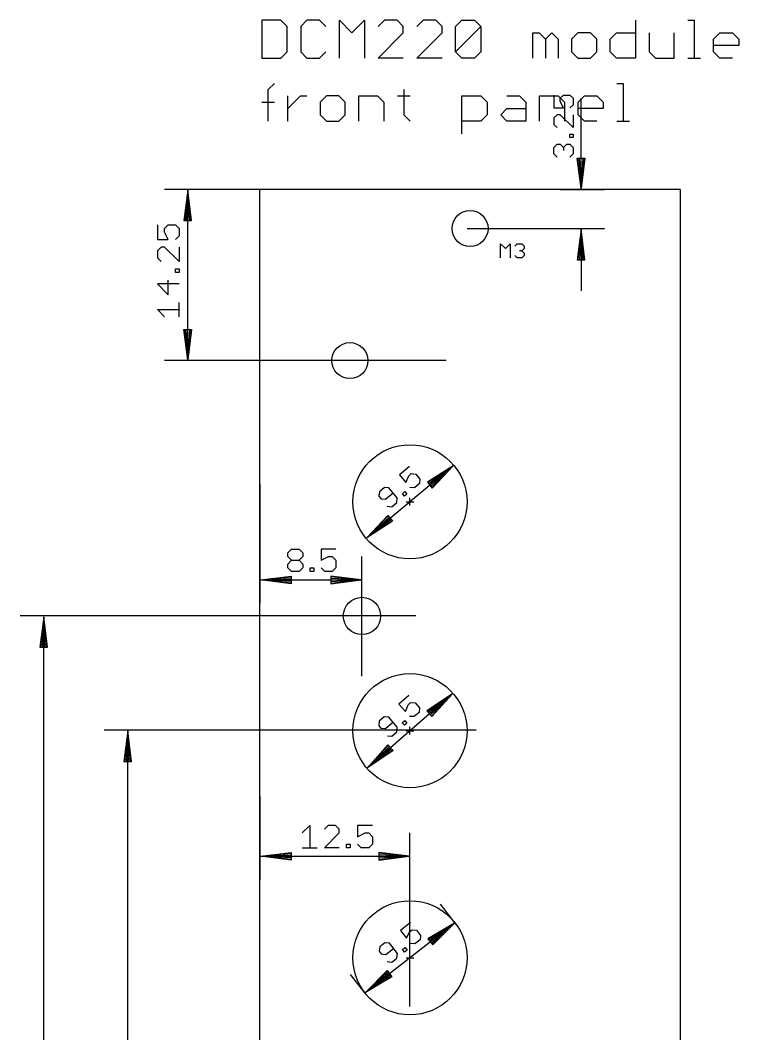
# Model space of a CAD drawing. Extents: x -17 to 281, y -45 to 126.
# Drawn here: x 120 to 179.9, y 41.2 to 125.6 of the extents above; entities that cross this region are included whole.
import ezdxf

# ---------------------------------------------------------------- set-up
doc = ezdxf.new("R2010")
doc.units = 0
doc.header["$MEASUREMENT"] = 0
for name, color, linetype, true_color in [('114', 253, 'CONTINUOUS', 0xadadad), ('20', 7, 'CONTINUOUS', 0xffffff), ('47', 140, 'CONTINUOUS', 0x00bfff)]:
    doc.layers.add(name, color=color, linetype=linetype, true_color=true_color)

msp = doc.modelspace()

# ---------------------------------------------------------------- linework, layer by layer
at = {"layer": '114'}
for p, q in [((140.1778, 125.5749), (140.1778, 122.4278)), ((141.7513, 125.5749), (140.1778, 125.5749)), ((142.2759, 125.0504), (141.7513, 125.5749)), ((142.2759, 122.9523), (142.2759, 125.0504)), ((143.9251, 125.5749), (143.4006, 125.0504)), ((143.4006, 125.0504), (143.4006, 122.9523)), ((144.9741, 125.5749), (143.9251, 125.5749)), ((145.4986, 125.0504), (144.9741, 125.5749)), ((146.6233, 122.4278), (146.6233, 125.5749)), ((146.6233, 125.5749), (147.6723, 124.5259)), ((147.6723, 124.5259), (148.7214, 125.5749)), ((148.7214, 125.5749), (148.7214, 122.4278)), ((150.3706, 125.5749), (149.8461, 125.0504)), ((151.4196, 125.5749), (150.3706, 125.5749)), ((151.9441, 125.0504), (151.4196, 125.5749)), ((151.9441, 124.5259), (151.9441, 125.0504)), ((153.5933, 125.5749), (153.0688, 125.0504)), ((154.6424, 125.5749), (153.5933, 125.5749)), ((155.1669, 125.0504), (154.6424, 125.5749)), ((155.1669, 124.5259), (155.1669, 125.0504)), ((156.2916, 125.0504), (156.8161, 125.5749)), ((156.2916, 122.9523), (156.2916, 125.0504)), ((156.2916, 122.9523), (158.3896, 125.0504)), ((156.8161, 125.5749), (157.8651, 125.5749)), ((157.8651, 125.5749), (158.3896, 125.0504)), ((158.3896, 125.0504), (158.3896, 122.9523)), ((171.2806, 125.5749), (171.2806, 122.4278)), ((175.6281, 125.5749), (176.1526, 125.5749)), ((176.1526, 125.5749), (176.1526, 122.4278)), ((149.8461, 122.4278), (151.9441, 124.5259)), ((153.0688, 122.4278), (155.1669, 124.5259)), ((162.7371, 122.4278), (162.7371, 124.5259)), ((162.7371, 124.5259), (163.2616, 124.5259)), ((163.2616, 124.5259), (163.7861, 124.0013)), ((163.7861, 124.0013), (164.3106, 124.5259)), ((163.7861, 124.0013), (163.7861, 122.4278)), ((164.3106, 124.5259), (164.8351, 124.0013)), ((164.8351, 124.0013), (164.8351, 122.4278)), ((166.4843, 124.5259), (165.9598, 124.0013)), ((165.9598, 124.0013), (165.9598, 122.9523)), ((167.5334, 124.5259), (166.4843, 124.5259)), ((168.0579, 124.0013), (167.5334, 124.5259)), ((168.0579, 122.9523), (168.0579, 124.0013)), ((169.1826, 124.0013), (169.7071, 124.5259)), ((169.1826, 122.9523), (169.1826, 124.0013)), ((169.7071, 124.5259), (171.2806, 124.5259)), ((172.4053, 124.5259), (172.4053, 122.9523)), ((174.5034, 122.4278), (174.5034, 124.5259)), ((177.7766, 124.0013), (178.3011, 124.5259)), ((177.7766, 122.9523), (177.7766, 124.0013)), ((178.3011, 124.5259), (179.3501, 124.5259)), ((179.3501, 124.5259), (179.8746, 124.0013)), ((179.8746, 124.0013), (179.8746, 123.4768)), ((179.8746, 123.4768), (177.7766, 123.4768)), ((140.1778, 122.4278), (141.7513, 122.4278)), ((141.7513, 122.4278), (142.2759, 122.9523)), ((143.4006, 122.9523), (143.9251, 122.4278)), ((143.9251, 122.4278), (144.9741, 122.4278)), ((144.9741, 122.4278), (145.4986, 122.9523)), ((151.9441, 122.4278), (149.8461, 122.4278)), ((155.1669, 122.4278), (153.0688, 122.4278)), ((156.8161, 122.4278), (156.2916, 122.9523)), ((157.8651, 122.4278), (156.8161, 122.4278)), ((158.3896, 122.9523), (157.8651, 122.4278)), ((165.9598, 122.9523), (166.4843, 122.4278)), ((166.4843, 122.4278), (167.5334, 122.4278)), ((167.5334, 122.4278), (168.0579, 122.9523)), ((169.7071, 122.4278), (169.1826, 122.9523)), ((171.2806, 122.4278), (169.7071, 122.4278)), ((172.4053, 122.9523), (172.9298, 122.4278)), ((172.9298, 122.4278), (174.5034, 122.4278)), ((175.6281, 122.4278), (176.6771, 122.4278)), ((178.3011, 122.4278), (177.7766, 122.9523)), ((179.3501, 122.4278), (178.3011, 122.4278)), ((140.7023, 119.8004), (141.2268, 120.3249)), ((140.7023, 117.1778), (140.7023, 119.8004)), ((151.9819, 119.8004), (151.9819, 117.7023)), ((169.7197, 120.3249), (170.2442, 120.3249)), ((170.2442, 120.3249), (170.2442, 117.1778)), ((142.3263, 117.1778), (142.3263, 119.2759)), ((142.3263, 118.2268), (143.3753, 119.2759)), ((143.3753, 119.2759), (143.8998, 119.2759)), ((145.5364, 119.2759), (145.0119, 118.7513)), ((146.5855, 119.2759), (145.5364, 119.2759)), ((147.11, 118.7513), (146.5855, 119.2759)), ((148.2347, 117.1778), (148.2347, 119.2759)), ((148.2347, 119.2759), (149.8082, 119.2759)), ((149.8082, 119.2759), (150.3327, 118.7513)), ((151.4574, 119.2759), (152.5065, 119.2759)), ((156.8287, 116.1288), (156.8287, 119.2759)), ((156.8287, 119.2759), (158.4022, 119.2759)), ((158.4022, 119.2759), (158.9267, 118.7513)), ((160.576, 119.2759), (161.625, 119.2759)), ((161.625, 119.2759), (162.1495, 118.7513)), ((163.2742, 117.1778), (163.2742, 119.2759)), ((163.2742, 119.2759), (164.8477, 119.2759)), ((164.8477, 119.2759), (165.3723, 118.7513)), ((166.4969, 118.7513), (167.0215, 119.2759)), ((167.0215, 119.2759), (168.0705, 119.2759)), ((168.0705, 119.2759), (168.595, 118.7513)), ((140.1778, 118.7513), (141.2268, 118.7513)), ((145.0119, 118.7513), (145.0119, 117.7023)), ((147.11, 117.7023), (147.11, 118.7513)), ((150.3327, 118.7513), (150.3327, 117.1778)), ((158.9267, 118.7513), (158.9267, 117.7023)), ((160.0514, 117.7023), (160.576, 118.2268)), ((160.576, 118.2268), (162.1495, 118.2268)), ((162.1495, 118.7513), (162.1495, 117.1778)), ((165.3723, 118.7513), (165.3723, 117.1778)), ((166.4969, 117.7023), (166.4969, 118.7513)), ((168.595, 118.2268), (166.4969, 118.2268)), ((168.595, 118.7513), (168.595, 118.2268)), ((145.0119, 117.7023), (145.5364, 117.1778)), ((146.5855, 117.1778), (147.11, 117.7023)), ((151.9819, 117.7023), (152.5065, 117.1778)), ((158.9267, 117.7023), (158.4022, 117.1778)), ((160.576, 117.1778), (160.0514, 117.7023)), ((167.0215, 117.1778), (166.4969, 117.7023)), ((145.5364, 117.1778), (146.5855, 117.1778)), ((158.4022, 117.1778), (156.8287, 117.1778)), ((162.1495, 117.1778), (160.576, 117.1778)), ((168.0705, 117.1778), (167.0215, 117.1778)), ((169.7197, 117.1778), (170.7687, 117.1778))]:
    msp.add_line(p, q, dxfattribs=at)
at = {"layer": '20'}
for p, q in [((140, -0.05), (140, 111.5)), ((175, 111.5), (140, 111.5)), ((175, 111.5), (175, 0))]:
    msp.add_line(p, q, dxfattribs=at)
for centre, radius in [((157.5, 108.25), 1.5), ((147.5, 97.25), 1.5), ((152.5, 85.5), 4.75), ((148.5, 76), 1.55), ((152.5, 66.45), 4.75), ((152.5, 47.55), 4.75)]:
    msp.add_circle(centre, radius, dxfattribs=at)
at = {"layer": '47'}
for p, q in [((164.485, 119.3495), (164.485, 118.2818)), ((165.0189, 119.0826), (165.2858, 119.3495)), ((165.0189, 118.8156), (165.0189, 119.0826)), ((165.2858, 119.3495), (165.8197, 119.3495)), ((165.8197, 119.3495), (166.0866, 119.0826)), ((166.0866, 119.0826), (166.0866, 118.5487)), ((166.75, 111.565), (166.75, 119.0539)), ((164.485, 118.2818), (165.2858, 118.2818)), ((165.2858, 118.2818), (165.0189, 118.8156)), ((166.0866, 118.5487), (165.8197, 118.2818)), ((164.752, 117.7123), (164.485, 117.4454)), ((164.485, 117.4454), (164.485, 116.9116)), ((165.0189, 117.7123), (164.752, 117.7123)), ((166.0866, 116.6446), (165.0189, 117.7123)), ((166.0866, 117.7123), (166.0866, 116.6446)), ((164.485, 116.9116), (164.752, 116.6446)), ((165.8197, 115.8261), (165.8197, 116.093)), ((165.8197, 116.093), (166.0866, 116.093)), ((166.0866, 115.8261), (165.8197, 115.8261)), ((166.0866, 116.093), (166.0866, 115.8261)), ((164.485, 114.9897), (164.752, 115.2566)), ((164.485, 114.4558), (164.485, 114.9897)), ((164.752, 115.2566), (165.0189, 115.2566)), ((165.0189, 115.2566), (165.2858, 114.9897)), ((165.2858, 114.9897), (165.5527, 115.2566)), ((165.2858, 114.9897), (165.2858, 114.7228)), ((165.5527, 115.2566), (165.8197, 115.2566)), ((165.8197, 115.2566), (166.0866, 114.9897)), ((166.0866, 114.9897), (166.0866, 114.4558)), ((164.752, 114.1889), (164.485, 114.4558)), ((166.0866, 114.4558), (165.8197, 114.1889)), ((166.75, 111.565), (166.4308, 114.1)), ((166.4308, 114.1), (167.0692, 114.1)), ((166.75, 111.565), (166.49, 114.1)), ((166.75, 111.565), (166.62, 114.1)), ((167.0692, 114.1), (166.75, 111.565)), ((166.88, 114.1), (166.75, 111.565)), ((167.01, 114.1), (166.75, 111.565)), ((151.5, 111.5), (132.05, 111.5)), ((134, 111.435), (133.6808, 108.9)), ((134, 111.435), (133.74, 108.9)), ((134, 111.435), (133.87, 108.9)), ((134, 97.315), (134, 111.435)), ((134.3192, 108.9), (134, 111.435)), ((134.13, 108.9), (134, 111.435)), ((134.26, 108.9), (134, 111.435)), ((165, 111.5), (168.7, 111.5)), ((133.6808, 108.9), (134.3192, 108.9)), ((131.4701, 108.5373), (131.4701, 107.3384)), ((132.0695, 108.2375), (132.3692, 108.5373)), ((132.0695, 107.9378), (132.0695, 108.2375)), ((132.3692, 108.5373), (132.9687, 108.5373)), ((132.9687, 108.5373), (133.2684, 108.2375)), ((133.2684, 108.2375), (133.2684, 107.6381)), ((157.25, 108.25), (168.7, 108.25)), ((166.75, 108.185), (166.4308, 105.65)), ((166.75, 108.185), (166.49, 105.65)), ((166.75, 108.185), (166.62, 105.65)), ((166.75, 108.185), (166.75, 103.05)), ((167.0692, 105.65), (166.75, 108.185)), ((166.88, 105.65), (166.75, 108.185)), ((167.01, 105.65), (166.75, 108.185)), ((131.4701, 107.3384), (132.3692, 107.3384)), ((132.3692, 107.3384), (132.0695, 107.9378)), ((133.2684, 107.6381), (132.9687, 107.3384)), ((131.7698, 106.6957), (131.4701, 106.396)), ((131.4701, 106.396), (131.4701, 105.7965)), ((132.0695, 106.6957), (131.7698, 106.6957)), ((133.2684, 105.4968), (132.0695, 106.6957)), ((133.2684, 106.6957), (133.2684, 105.4968)), ((160.0508, 105.8008), (160.0508, 106.9702)), ((160.0508, 106.9702), (160.4406, 106.5804)), ((160.4406, 106.5804), (160.8304, 106.9702)), ((160.8304, 106.9702), (160.8304, 105.8008)), ((161.2202, 106.7753), (161.4151, 106.9702)), ((161.4151, 106.9702), (161.8049, 106.9702)), ((161.8049, 106.3855), (161.61, 106.3855)), ((161.8049, 106.9702), (161.9998, 106.7753)), ((161.9998, 106.5804), (161.8049, 106.3855)), ((161.8049, 106.3855), (161.9998, 106.1906)), ((161.9998, 106.7753), (161.9998, 106.5804)), ((131.4701, 105.7965), (131.7698, 105.4968)), ((161.4151, 105.8008), (161.2202, 105.9957)), ((161.8049, 105.8008), (161.4151, 105.8008)), ((161.9998, 105.9957), (161.8049, 105.8008)), ((161.9998, 106.1906), (161.9998, 105.9957)), ((166.4308, 105.65), (167.0692, 105.65)), ((132.9687, 104.576), (132.9687, 104.8757)), ((132.9687, 104.8757), (133.2684, 104.8757)), ((133.2684, 104.8757), (133.2684, 104.576)), ((132.3692, 102.7344), (132.3692, 103.9333)), ((133.2684, 104.576), (132.9687, 104.576)), ((133.2684, 103.6336), (131.4701, 103.6336)), ((131.4701, 103.6336), (132.3692, 102.7344)), ((133.2684, 100.8929), (133.2684, 102.0918)), ((132.0695, 100.8929), (131.4701, 101.4923)), ((131.4701, 101.4923), (133.2684, 101.4923)), ((134, 97.315), (133.6808, 99.85)), ((133.6808, 99.85), (134.3192, 99.85)), ((134, 97.315), (133.74, 99.85)), ((134, 97.315), (133.87, 99.85)), ((134.3192, 99.85), (134, 97.315)), ((134.13, 99.85), (134, 97.315)), ((134.26, 99.85), (134, 97.315)), ((155.5, 97.25), (132.05, 97.25)), ((156.0991, 88.4993), (148.9009, 82.5007)), ((152.4629, 88.4335), (151.6295, 87.7392)), ((151.6295, 87.7392), (152.1503, 87.1142)), ((152.3933, 87.6697), (152.6017, 87.8432)), ((152.6017, 87.8432), (152.9836, 87.8085)), ((152.9836, 87.8085), (153.3307, 87.3918)), ((156.0991, 88.4993), (153.9473, 87.1216)), ((156.0991, 88.4993), (153.9852, 87.0761)), ((156.0991, 88.4993), (154.0685, 86.9763)), ((154.2349, 86.7765), (156.0991, 88.4993)), ((154.3181, 86.6767), (156.0991, 88.4993)), ((154.356, 86.6312), (156.0991, 88.4993)), ((156.1491, 88.5409), (156.1491, 88.5409)), ((140, 87), (140, 77.05)), ((152.1503, 87.1142), (152.3933, 87.6697)), ((153.296, 87.0099), (152.8793, 86.6628)), ((153.3307, 87.3918), (153.296, 87.0099)), ((153.9473, 87.1216), (154.356, 86.6312)), ((149.9512, 86.3408), (149.9164, 85.9589)), ((150.3678, 86.688), (149.9512, 86.3408)), ((150.7497, 86.6532), (150.3678, 86.688)), ((150.4719, 85.7158), (151.0969, 86.2365)), ((151.444, 85.8199), (150.7497, 86.6532)), ((151.8685, 86.1735), (152.0768, 86.3471)), ((152.0421, 85.9652), (151.8685, 86.1735)), ((152.2504, 86.1388), (152.0421, 85.9652)), ((152.0768, 86.3471), (152.2504, 86.1388)), ((152.8793, 86.6628), (152.4974, 86.6975)), ((149.9164, 85.9589), (150.09, 85.7506)), ((150.09, 85.7506), (150.4719, 85.7158)), ((150.9926, 85.0908), (151.4093, 85.438)), ((151.4093, 85.438), (151.444, 85.8199)), ((152.1808, 85.5), (152.8192, 85.5)), ((152.5, 85.1808), (152.5, 85.8192)), ((148.9009, 82.5007), (150.644, 84.3689)), ((150.6107, 85.1256), (150.9926, 85.0908)), ((150.644, 84.3689), (151.0527, 83.8784)), ((148.9009, 82.5007), (150.6819, 84.3233)), ((148.9009, 82.5007), (150.7651, 84.2235)), ((150.9315, 84.0237), (148.9009, 82.5007)), ((151.0148, 83.9239), (148.9009, 82.5007)), ((151.0527, 83.8784), (148.9009, 82.5007)), ((148.851, 82.4591), (148.851, 82.4591)), ((142.3357, 81.2472), (142.6439, 81.5554)), ((142.3357, 80.939), (142.3357, 81.2472)), ((142.6439, 81.5554), (143.2603, 81.5554)), ((143.2603, 81.5554), (143.5685, 81.2472)), ((143.5685, 81.2472), (143.5685, 80.939)), ((146.3309, 81.5554), (145.0981, 81.5554)), ((145.0981, 81.5554), (145.0981, 80.6308)), ((142.6439, 80.6308), (142.3357, 80.939)), ((142.3357, 80.3226), (142.6439, 80.6308)), ((142.3357, 80.0144), (142.3357, 80.3226)), ((142.6439, 80.6308), (143.2603, 80.6308)), ((143.5685, 80.939), (143.2603, 80.6308)), ((143.2603, 80.6308), (143.5685, 80.3226)), ((143.5685, 80.3226), (143.5685, 80.0144)), ((145.0981, 80.6308), (145.7145, 80.939)), ((145.7145, 80.939), (146.0227, 80.939)), ((146.0227, 80.939), (146.3309, 80.6308)), ((146.3309, 80.6308), (146.3309, 80.0144)), ((148.5, 71), (148.5, 80.95)), ((140.065, 79), (142.6, 79.3192)), ((142.6439, 79.7062), (142.3357, 80.0144)), ((142.6, 79.3192), (142.6, 78.6808)), ((143.2603, 79.7062), (142.6439, 79.7062)), ((143.5685, 80.0144), (143.2603, 79.7062)), ((144.1773, 79.7062), (144.1773, 80.0144)), ((144.1773, 80.0144), (144.4855, 80.0144)), ((144.4855, 79.7062), (144.1773, 79.7062)), ((144.4855, 80.0144), (144.4855, 79.7062)), ((145.4063, 79.7062), (145.0981, 80.0144)), ((146.0227, 79.7062), (145.4063, 79.7062)), ((148.435, 79), (145.9, 79.3192)), ((145.9, 79.3192), (145.9, 78.6808)), ((146.3309, 80.0144), (146.0227, 79.7062)), ((140.065, 79), (142.6, 79.26)), ((140.065, 79), (142.6, 79.13)), ((140.065, 79), (148.435, 79)), ((142.6, 78.6808), (140.065, 79)), ((142.6, 78.87), (140.065, 79)), ((142.6, 78.74), (140.065, 79)), ((148.435, 79), (145.9, 79.26)), ((148.435, 79), (145.9, 79.13)), ((145.9, 78.6808), (148.435, 79)), ((145.9, 78.87), (148.435, 79)), ((145.9, 78.74), (148.435, 79)), ((153, 76), (120.05, 76)), ((122, 75.935), (121.6808, 73.4)), ((122, 75.935), (121.74, 73.4)), ((122, 75.935), (121.87, 73.4)), ((122, 0.065), (122, 75.935)), ((122.3192, 73.4), (122, 75.935)), ((122.13, 73.4), (122, 75.935)), ((122.26, 73.4), (122, 75.935)), ((121.6808, 73.4), (122.3192, 73.4)), ((156.0321, 69.5279), (148.9679, 63.3721)), ((152.4022, 69.3801), (151.5836, 68.6685)), ((156.0321, 69.5279), (153.9112, 68.1032)), ((156.0321, 69.5279), (153.9501, 68.0585)), ((156.0321, 69.5279), (154.0355, 67.9605)), ((154.2063, 67.7645), (156.0321, 69.5279)), ((154.2917, 67.6665), (156.0321, 69.5279)), ((154.3306, 67.6218), (156.0321, 69.5279)), ((156.0811, 69.5706), (156.0811, 69.5706)), ((151.5836, 68.6685), (152.1173, 68.0546)), ((152.1173, 68.0546), (152.3487, 68.615)), ((152.3487, 68.615), (152.5534, 68.7929)), ((152.5534, 68.7929), (152.9359, 68.7662)), ((152.9359, 68.7662), (153.2917, 68.3569)), ((153.2917, 68.3569), (153.265, 67.9743)), ((150.3442, 67.5911), (149.9349, 67.2353)), ((150.7268, 67.5644), (150.3442, 67.5911)), ((151.4384, 66.7458), (150.7268, 67.5644)), ((152.8557, 67.6185), (152.4731, 67.6453)), ((153.265, 67.9743), (152.8557, 67.6185)), ((153.9112, 68.1032), (154.3306, 67.6218)), ((149.9349, 67.2353), (149.9082, 66.8528)), ((149.9082, 66.8528), (150.0861, 66.6481)), ((150.0861, 66.6481), (150.4686, 66.6214)), ((150.4686, 66.6214), (151.0826, 67.1551)), ((151.4116, 66.3632), (151.4384, 66.7458)), ((151.8554, 67.1082), (152.06, 67.2861)), ((152.0333, 66.9036), (151.8554, 67.1082)), ((152.2379, 67.0815), (152.0333, 66.9036)), ((152.06, 67.2861), (152.2379, 67.0815)), ((152.5, 66.1308), (152.5, 66.7692)), ((158, 66.5), (127.05, 66.5)), ((129, 66.435), (128.6808, 63.9)), ((129, 66.435), (128.74, 63.9)), ((129, 66.435), (128.87, 63.9)), ((129, 0.065), (129, 66.435)), ((129.3192, 63.9), (129, 66.435)), ((129.13, 63.9), (129, 66.435)), ((129.26, 63.9), (129, 66.435)), ((150.6198, 66.0342), (151.0023, 66.0074)), ((151.0023, 66.0074), (151.4116, 66.3632)), ((152.1808, 66.45), (152.8192, 66.45)), ((148.9679, 63.3721), (150.6694, 65.2782)), ((148.9679, 63.3721), (150.7083, 65.2335)), ((148.9679, 63.3721), (150.7937, 65.1355)), ((150.6694, 65.2782), (151.0888, 64.7968)), ((150.9645, 64.9395), (148.9679, 63.3721)), ((151.0499, 64.8415), (148.9679, 63.3721)), ((151.0888, 64.7968), (148.9679, 63.3721)), ((128.6808, 63.9), (129.3192, 63.9)), ((148.9189, 63.3294), (148.9189, 63.3294)), ((140, 61), (140, 54.05)), ((143.5369, 57.939), (144.1533, 58.5554)), ((144.1533, 58.5554), (144.1533, 56.7062)), ((145.6866, 58.5554), (145.3784, 58.2472)), ((146.303, 58.5554), (145.6866, 58.5554)), ((146.6112, 58.2472), (146.303, 58.5554)), ((146.6112, 57.939), (146.6112, 58.2472)), ((149.3736, 58.5554), (148.1408, 58.5554)), ((148.1408, 58.5554), (148.1408, 57.6308)), ((145.3784, 56.7062), (146.6112, 57.939)), ((148.1408, 57.6308), (148.7572, 57.939)), ((148.7572, 57.939), (149.0654, 57.939)), ((149.0654, 57.939), (149.3736, 57.6308)), ((149.3736, 57.6308), (149.3736, 57.0144)), ((152.5, 43.5), (152.5, 57.95)), ((143.5369, 56.7062), (144.7697, 56.7062)), ((146.6112, 56.7062), (145.3784, 56.7062)), ((147.22, 56.7062), (147.22, 57.0144)), ((147.22, 57.0144), (147.5282, 57.0144)), ((147.5282, 56.7062), (147.22, 56.7062)), ((147.5282, 57.0144), (147.5282, 56.7062)), ((148.449, 56.7062), (148.1408, 57.0144)), ((149.0654, 56.7062), (148.449, 56.7062)), ((149.3736, 57.0144), (149.0654, 56.7062)), ((140.065, 56), (142.6, 56.3192)), ((140.065, 56), (142.6, 56.26)), ((140.065, 56), (142.6, 56.13)), ((140.065, 56), (152.435, 56)), ((142.6, 55.6808), (140.065, 56)), ((142.6, 55.87), (140.065, 56)), ((142.6, 55.74), (140.065, 56)), ((142.6, 56.3192), (142.6, 55.6808)), ((152.435, 56), (149.9, 56.3192)), ((149.9, 56.3192), (149.9, 55.6808)), ((152.435, 56), (149.9, 56.26)), ((152.435, 56), (149.9, 56.13)), ((149.9, 55.6808), (152.435, 56)), ((149.9, 55.87), (152.435, 56)), ((149.9, 55.74), (152.435, 56)), ((156.2454, 50.4714), (155.0461, 52.009)), ((156.1941, 50.4314), (148.8059, 44.6686)), ((152.5544, 50.4848), (151.6997, 49.817)), ((151.6997, 49.817), (152.2006, 49.1759)), ((152.461, 49.7235), (152.6747, 49.8905)), ((152.6747, 49.8905), (153.0553, 49.8437)), ((153.0553, 49.8437), (153.3892, 49.4164)), ((156.1941, 50.4314), (153.9989, 49.124)), ((156.1941, 50.4314), (154.0354, 49.0773)), ((156.1941, 50.4314), (154.1153, 48.9748)), ((154.2752, 48.7698), (156.1941, 50.4314)), ((154.3552, 48.6673), (156.1941, 50.4314)), ((154.3916, 48.6206), (156.1941, 50.4314)), ((152.2006, 49.1759), (152.461, 49.7235)), ((153.3424, 49.0357), (152.9151, 48.7018)), ((153.3892, 49.4164), (153.3424, 49.0357)), ((153.9989, 49.124), (154.3916, 48.6206)), ((149.9783, 48.472), (149.9315, 48.0914)), ((149.9315, 48.0914), (150.0985, 47.8777)), ((150.4056, 48.8059), (149.9783, 48.472)), ((150.7862, 48.7592), (150.4056, 48.8059)), ((150.4791, 47.831), (151.1201, 48.3318)), ((151.454, 47.9045), (150.7862, 48.7592)), ((151.8894, 48.2446), (152.1031, 48.4116)), ((152.0563, 48.0309), (151.8894, 48.2446)), ((152.27, 48.1979), (152.0563, 48.0309)), ((152.1031, 48.4116), (152.27, 48.1979)), ((152.9151, 48.7018), (152.5344, 48.7486)), ((150.0985, 47.8777), (150.4791, 47.831)), ((150.5993, 47.2367), (150.9799, 47.1899)), ((150.9799, 47.1899), (151.4073, 47.5238)), ((151.4073, 47.5238), (151.454, 47.9045)), ((152.1808, 47.55), (152.8192, 47.55)), ((152.5, 47.2308), (152.5, 47.8692)), ((148.8059, 44.6686), (150.6084, 46.4794)), ((148.8059, 44.6686), (150.6448, 46.4327)), ((150.6084, 46.4794), (151.0011, 45.976)), ((148.7546, 44.6286), (147.5553, 46.1662)), ((148.8059, 44.6686), (150.7248, 46.3302)), ((150.8847, 46.1252), (148.8059, 44.6686)), ((150.9646, 46.0227), (148.8059, 44.6686)), ((151.0011, 45.976), (148.8059, 44.6686))]:
    msp.add_line(p, q, dxfattribs=at)

doc.saveas('drawing.dxf')
